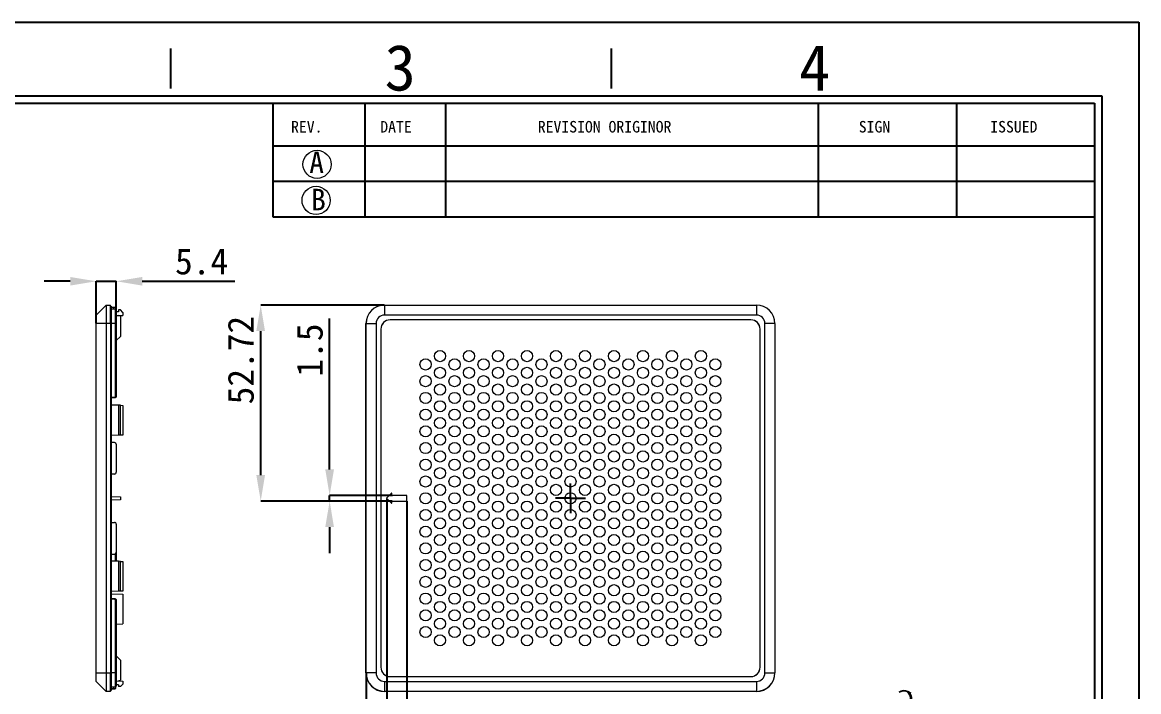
# Model space of a CAD drawing. Header units: millimetres. Extents: x 2 to 295, y 1 to 209.
# Drawn here: x 145 to 295.1, y 118.6 to 208.7 of the extents above; entities that cross this region are included whole.
import ezdxf

# ---------------------------------------------------------------- set-up
doc = ezdxf.new("R2010")
doc.units = ezdxf.units.MM
doc.header["$PDSIZE"] = -1
doc.layers.add('SLD-0', color=179, linetype='Continuous')
doc.styles.add('5', font='simfang.ttf')
doc.styles.add('SLDTEXTSTYLE2', font='TXT', dxfattribs={"width": 0.469})
doc.dimstyles.new('SLDDIMSTYLE0', dxfattribs={"dimtxt": 3.5, "dimasz": 3.5, "dimexe": 0, "dimexo": 0.0625, "dimgap": 0.875, "dimtad": 2, "dimlfac": 2, "dimrnd": 1e-09, "dimzin": 12, "dimdsep": 46, "dimtxsty": 'SLDTEXTSTYLE2', "dimsah": 1, "dimcen": 0.09, "dimadec": 0, "dimazin": 3, "dimtfac": 1, "dimtofl": 0, "dimtmove": 0, "dimatfit": 3, "dimfxl": 1, "dimfrac": 2, "dimtolj": 1, "dimtzin": 12, "dimarcsym": 0})
doc.dimstyles.new('SLDDIMSTYLE2', dxfattribs={"dimtxt": 3.5, "dimasz": 3.5, "dimexe": 0, "dimexo": 0.0625, "dimgap": 0.875, "dimtad": 2, "dimlfac": 2, "dimrnd": 1e-09, "dimzin": 12, "dimdsep": 46, "dimtxsty": 'SLDTEXTSTYLE2', "dimsah": 1, "dimcen": 0.09, "dimadec": 0, "dimazin": 3, "dimtfac": 1, "dimtmove": 0, "dimatfit": 0, "dimfxl": 1, "dimfrac": 2, "dimtolj": 1, "dimtzin": 12, "dimarcsym": 0})

# ---------------------------------------------------------------- blocks, each defined once
blk = doc.blocks.new('_D_3')
at = {"layer": 'Defpoints', "color": 0}
for p in [(154.93, 173.83), (154.93, 168.14), (157.63, 168.14)]:
    blk.add_point(p, dxfattribs=at)
at = {"layer": 'SLD-0', "color": 0, "lineweight": -2}
for p, q in [((151.43, 173.83), (147.93, 173.83)), ((154.93, 168.2), (154.93, 173.83)), ((154.93, 173.83), (157.63, 173.83)), ((157.63, 168.2), (157.63, 173.83)), ((161.13, 173.83), (173.58, 173.83))]:
    blk.add_line(p, q, dxfattribs=at)
at = {"layer": 'SLD-0', "color": 0}
for points in [[(151.43, 174.41), (151.43, 173.25), (154.93, 173.83)], [(161.13, 174.41), (161.13, 173.25), (157.63, 173.83)]]:
    blk.add_solid(points, dxfattribs=at)
at = {"layer": 'SLD-0', "color": 0, "insert": (169.1, 178.26), "char_height": 3.5, "attachment_point": 2, "style": '5'}
blk.add_mtext('\\A1;5.4', dxfattribs=at)
blk = doc.blocks.new('_D_5')
at = {"layer": 'Defpoints', "color": 0}
for p in [(194.02, 144.64), (196.7, 144.31), (194.02, 113.15)]:
    blk.add_point(p, dxfattribs=at)
at = {"layer": 'SLD-0', "color": 0, "lineweight": -2}
for p, q in [((194.02, 144.57), (194.02, 113.15)), ((196.7, 144.25), (196.7, 113.15)), ((190.52, 113.15), (175.59, 113.15)), ((196.7, 113.15), (194.02, 113.15)), ((200.2, 113.15), (203.7, 113.15))]:
    blk.add_line(p, q, dxfattribs=at)
at = {"layer": 'SLD-0', "color": 0}
for points in [[(190.52, 113.73), (190.52, 112.56), (194.02, 113.15)], [(200.2, 113.73), (200.2, 112.56), (196.7, 113.15)]]:
    blk.add_solid(points, dxfattribs=at)
at = {"layer": 'SLD-0', "color": 0, "insert": (181.31, 112.27), "char_height": 3.5, "attachment_point": 2, "style": '5'}
blk.add_mtext('\\A1;5.36', dxfattribs=at)
blk = doc.blocks.new('_D_6')
at = {"layer": 'Defpoints', "color": 0}
for p in [(186.32, 144.26), (194.75, 145.01), (194.75, 144.26)]:
    blk.add_point(p, dxfattribs=at)
at = {"layer": 'SLD-0', "color": 0, "lineweight": -2}
for p, q in [((186.32, 148.51), (186.32, 168.84)), ((194.69, 145.01), (186.32, 145.01)), ((186.32, 144.26), (186.32, 145.01)), ((194.69, 144.26), (186.32, 144.26)), ((186.32, 140.76), (186.32, 137.26))]:
    blk.add_line(p, q, dxfattribs=at)
at = {"layer": 'SLD-0', "color": 0}
for points in [[(185.73, 148.51), (186.9, 148.51), (186.32, 145.01)], [(185.73, 140.76), (186.9, 140.76), (186.32, 144.26)]]:
    blk.add_solid(points, dxfattribs=at)
at = {"layer": 'SLD-0', "color": 0, "insert": (181.88, 164.58), "char_height": 3.5, "attachment_point": 2, "rotation": 90, "style": '5'}
blk.add_mtext('\\A1;1.5', dxfattribs=at)
blk = doc.blocks.new('_D_7')
at = {"layer": 'Defpoints', "color": 0}
for p in [(196.7, 144.31), (191.22, 121.14), (196.7, 107.15)]:
    blk.add_point(p, dxfattribs=at)
at = {"layer": 'SLD-0', "color": 0, "lineweight": -2}
for p, q in [((196.7, 144.25), (196.7, 107.15)), ((191.22, 121.07), (191.22, 107.15)), ((187.72, 107.15), (170.55, 107.15)), ((196.7, 107.15), (191.22, 107.15)), ((200.2, 107.15), (203.7, 107.15))]:
    blk.add_line(p, q, dxfattribs=at)
at = {"layer": 'SLD-0', "color": 0}
for points in [[(187.72, 107.74), (187.72, 106.57), (191.22, 107.15)], [(200.2, 107.74), (200.2, 106.57), (196.7, 107.15)]]:
    blk.add_solid(points, dxfattribs=at)
at = {"layer": 'SLD-0', "color": 0, "insert": (177.38, 106.28), "char_height": 3.5, "attachment_point": 2, "style": '5'}
blk.add_mtext('\\A1;10.97', dxfattribs=at)
blk = doc.blocks.new('_D_8')
at = {"layer": 'Defpoints', "color": 0}
for p in [(177.05, 170.62), (193.7, 170.62), (194.75, 144.26)]:
    blk.add_point(p, dxfattribs=at)
at = {"layer": 'SLD-0', "color": 0, "lineweight": -2}
for p, q in [((193.64, 170.62), (177.05, 170.62)), ((177.05, 147.76), (177.05, 167.12)), ((194.69, 144.26), (177.05, 144.26))]:
    blk.add_line(p, q, dxfattribs=at)
at = {"layer": 'SLD-0', "color": 0}
for points in [[(176.46, 167.12), (177.63, 167.12), (177.05, 170.62)], [(176.46, 147.76), (177.63, 147.76), (177.05, 144.26)]]:
    blk.add_solid(points, dxfattribs=at)
at = {"layer": 'SLD-0', "color": 0, "insert": (172.61, 163.22), "char_height": 3.5, "attachment_point": 2, "rotation": 90, "style": '5'}
blk.add_mtext('\\A1;52.72', dxfattribs=at)
blk = doc.blocks.new('SW_CENTERMARKSYMBOL_0')
at = {"layer": 'SLD-0', "color": 0}
for p, q in [((0, 1.25), (0, 2)), ((-1.25, 0), (-2, 0)), ((0, 0), (-1.25, 0)), ((0, 0), (0, 1.25)), ((0, 0), (0, -1.25)), ((0, 0), (1.25, 0)), ((1.25, 0), (2, 0)), ((0, -1.25), (0, -2))]:
    blk.add_line(p, q, dxfattribs=at)

msp = doc.modelspace()

# ---------------------------------------------------------------- linework, layer by layer
at = {"color": 7, "linetype": 'Continuous', "lineweight": 15}
for p, q in [((156.2644, 170.6216), (154.9295, 169.2867)), ((156.2644, 170.6216), (156.8295, 170.6345)), ((156.2644, 170.6216), (156.2644, 168.1367)), ((156.8295, 168.1367), (156.8295, 170.6345)), ((156.8295, 170.489), (156.9295, 170.4867)), ((156.9295, 170.4867), (156.9295, 168.1367)), ((156.9295, 170.3501), (157.2852, 170.342)), ((157.2851, 170.2374), (156.9295, 170.2455)), ((157.5295, 170.0478), (156.9295, 170.0615)), ((157.2852, 170.342), (157.2851, 170.2374)), ((157.4295, 170.3387), (157.5295, 170.2341)), ((157.5295, 170.2341), (157.5295, 170.0478)), ((157.5295, 168.1367), (157.5295, 170.0478)), ((157.5295, 170.0478), (157.6295, 169.9432)), ((157.6295, 169.9432), (157.6295, 168.1367)), ((157.9295, 169.7365), (157.6295, 169.7365)), ((157.9295, 169.9865), (157.9295, 169.7365)), ((158.1795, 169.9865), (157.9295, 169.9865)), ((158.5295, 169.6365), (158.1795, 169.9865)), ((158.5295, 169.6365), (158.5295, 169.2365)), ((193.7022, 170.6345), (193.7022, 170.6216)), ((193.7022, 170.6345), (243.7022, 170.6345)), ((193.7022, 170.6216), (193.7022, 169.2867)), ((193.7022, 170.6216), (243.7022, 170.6216)), ((243.7022, 170.6216), (243.7022, 170.6345)), ((243.7022, 170.6216), (243.7022, 169.2867)), ((154.9295, 168.1367), (154.9295, 169.2867)), ((154.9295, 121.1367), (154.9295, 168.1367)), ((156.2644, 168.1367), (154.9295, 168.1367)), ((156.8295, 168.1367), (156.2644, 168.1367)), ((156.2644, 168.1367), (156.2644, 121.1367)), ((156.8295, 168.1367), (156.8295, 121.1367)), ((156.8295, 168.1367), (156.9295, 168.1367)), ((156.9295, 168.1367), (156.9295, 121.1367)), ((157.5295, 168.1367), (156.9295, 168.1367)), ((157.5295, 158.3811), (157.5295, 168.1367)), ((157.5295, 168.1367), (157.6295, 168.1367)), ((157.6295, 169.216), (158.5295, 169.2365)), ((157.6295, 168.1367), (157.6295, 158.3811)), ((158.1795, 169.131), (157.9487, 169.2233)), ((158.1795, 169.131), (158.1795, 166.4163)), ((191.2173, 168.1367), (191.2044, 168.1367)), ((191.2044, 121.1367), (191.2044, 168.1367)), ((191.2173, 121.1367), (191.2173, 168.1367)), ((191.2173, 168.1367), (192.5522, 168.1367)), ((192.5522, 168.1367), (192.5522, 121.1367)), ((243.7022, 169.2867), (193.7022, 169.2867)), ((242.9522, 168.6367), (194.4522, 168.6367)), ((194.4522, 168.6367), (194.4522, 168.6288)), ((242.9522, 168.6288), (194.4522, 168.6288)), ((242.9522, 168.6288), (242.9522, 168.6367)), ((244.8522, 121.1367), (244.8522, 168.1367)), ((246.1871, 168.1367), (244.8522, 168.1367)), ((246.1871, 168.1367), (246.1871, 121.1367)), ((246.1999, 168.1367), (246.1871, 168.1367)), ((246.1999, 168.1367), (246.1999, 121.1367)), ((193.2022, 167.3867), (193.2022, 121.8867)), ((193.2101, 167.3867), (193.2022, 167.3867)), ((193.2101, 167.3867), (193.2101, 121.8867)), ((244.2022, 167.3867), (244.1942, 167.3867)), ((244.1942, 121.8867), (244.1942, 167.3867)), ((244.2022, 121.8867), (244.2022, 167.3867)), ((157.6295, 165.8408), (158.1795, 166.4163)), ((156.9295, 158.2232), (157.3852, 158.2335)), ((157.3851, 158.1312), (156.9295, 158.1208)), ((157.3852, 158.2335), (157.3851, 158.1312)), ((157.5295, 158.3811), (157.6295, 158.3811)), ((157.9295, 157.1503), (156.9295, 157.173)), ((157.9295, 157.1503), (157.9295, 153.1231)), ((158.1795, 157.1447), (157.9295, 157.1503)), ((158.1795, 153.1288), (158.1795, 157.1447)), ((158.1795, 157.1447), (158.5295, 157.1367)), ((158.5295, 157.1367), (158.5295, 153.1367)), ((157.9295, 153.1231), (156.9295, 153.1004)), ((158.1795, 153.1288), (157.9295, 153.1231)), ((158.5295, 153.1367), (158.1795, 153.1288)), ((157.3851, 152.1423), (156.9295, 152.1526)), ((157.6295, 151.8923), (157.6295, 148.1367)), ((157.3795, 147.8867), (156.9295, 147.8867)), ((156.9295, 144.8776), (158.1795, 144.8492)), ((158.1795, 144.4242), (156.9295, 144.3959)), ((158.1795, 144.8492), (158.1795, 144.4242)), ((194.6168, 145.3014), (193.9875, 144.6721)), ((193.9875, 144.6014), (194.6168, 143.9721)), ((194.7022, 145.0617), (194.7022, 145.266)), ((194.7022, 144.0074), (194.7022, 144.2117)), ((196.6522, 145.0117), (194.7522, 145.0117)), ((194.7522, 144.2617), (196.6522, 144.2617)), ((196.7022, 144.3117), (196.7022, 144.9617)), ((156.9295, 141.3867), (157.3795, 141.3867)), ((157.6295, 141.1367), (157.6295, 137.3811)), ((156.9295, 137.1208), (157.3851, 137.1312)), ((157.5271, 136.1595), (157.5271, 137.1794)), ((157.6295, 137.3811), (157.6295, 136.1571)), ((157.9295, 136.1503), (156.9295, 136.173)), ((157.9295, 136.1503), (157.9295, 132.1231)), ((158.1795, 136.1447), (157.9295, 136.1503)), ((158.1795, 132.1288), (158.1795, 136.1447)), ((158.1795, 136.1447), (158.5295, 136.1367)), ((158.5295, 136.1367), (158.5295, 132.1367)), ((157.9295, 132.1231), (156.9295, 132.1004)), ((158.1795, 132.1288), (157.9295, 132.1231)), ((158.5295, 132.1367), (158.1795, 132.1288)), ((156.9295, 131.773), (158.5295, 131.7367)), ((156.9295, 131.1526), (157.3851, 131.1423)), ((157.3852, 131.0399), (156.9295, 131.0503)), ((157.3852, 131.0399), (157.3851, 131.1423)), ((157.5295, 121.1367), (157.5295, 130.8923)), ((157.5295, 130.8923), (157.6295, 130.8923)), ((157.6295, 130.8923), (157.6295, 121.1367)), ((158.5295, 131.7367), (158.5295, 127.7367)), ((157.6295, 127.7163), (158.5295, 127.7367)), ((158.1795, 122.8571), (157.6295, 123.4327)), ((158.1795, 122.8571), (158.1795, 120.1425)), ((193.2022, 121.8867), (193.2101, 121.8867)), ((244.1942, 121.8867), (244.2022, 121.8867)), ((154.9295, 121.1367), (156.2644, 121.1367)), ((154.9295, 119.9867), (154.9295, 121.1367)), ((156.2644, 121.1367), (156.2644, 118.6518)), ((156.2644, 121.1367), (156.8295, 121.1367)), ((156.8295, 118.639), (156.8295, 121.1367)), ((156.8295, 121.1367), (156.9295, 121.1367)), ((156.9295, 121.1367), (156.9295, 118.7867)), ((157.5295, 121.1367), (156.9295, 121.1367)), ((157.5295, 119.2256), (157.5295, 121.1367)), ((157.5295, 121.1367), (157.6295, 121.1367)), ((157.6295, 121.1367), (157.6295, 119.3302)), ((157.9487, 120.0502), (158.1795, 120.1425)), ((191.2044, 121.1367), (191.2173, 121.1367)), ((192.5522, 121.1367), (191.2173, 121.1367)), ((194.4522, 120.6447), (194.4522, 120.6367)), ((194.4522, 120.6447), (242.9522, 120.6447)), ((194.4522, 120.6367), (242.9522, 120.6367)), ((242.9522, 120.6367), (242.9522, 120.6447)), ((244.8522, 121.1367), (246.1871, 121.1367)), ((246.1871, 121.1367), (246.1999, 121.1367)), ((154.9295, 119.9867), (156.2644, 118.6518)), ((156.8295, 118.639), (156.2644, 118.6518)), ((156.8295, 118.7845), (156.9295, 118.7867)), ((157.5295, 119.2256), (156.9295, 119.212)), ((156.9295, 119.028), (157.2851, 119.0361)), ((157.2852, 118.9314), (156.9295, 118.9234)), ((157.2852, 118.9314), (157.2851, 119.0361)), ((157.4295, 118.9347), (157.5295, 119.0393)), ((157.5295, 119.2256), (157.6295, 119.3302)), ((157.5295, 119.2256), (157.5295, 119.0393)), ((157.6295, 120.0574), (158.5295, 120.037)), ((157.9295, 119.537), (157.6295, 119.537)), ((157.9295, 119.537), (157.9295, 119.287)), ((158.1795, 119.287), (157.9295, 119.287)), ((158.1795, 119.287), (158.5295, 119.637)), ((158.5295, 120.037), (158.5295, 119.637)), ((193.7022, 119.9867), (193.7022, 118.6518)), ((193.7022, 119.9867), (243.7022, 119.9867)), ((243.7022, 118.6518), (193.7022, 118.6518)), ((193.7022, 118.6518), (193.7022, 118.639)), ((243.7022, 118.639), (193.7022, 118.639)), ((243.7022, 119.9867), (243.7022, 118.6518)), ((243.7022, 118.639), (243.7022, 118.6518)), ((264.5164, 118.4022), (264.1233, 118.644))]:
    msp.add_line(p, q, dxfattribs=at)
at = {"color": 1, "linetype": 'Continuous', "lineweight": 15}
for p, q in [((157.2851, 170.0534), (157.2851, 170.2374)), ((157.2851, 119.0361), (157.2851, 119.2201))]:
    msp.add_line(p, q, dxfattribs=at)
at = {"color": 7, "linetype": 'Continuous', "lineweight": 15, "flags": 128}
msp.add_lwpolyline([(264.4456, 117.4927), (264.4137, 117.8487), (264.3191, 118.154), (264.1656, 118.3971), (263.9589, 118.5686), (263.7071, 118.6619), (263.4198, 118.6734), (263.1081, 118.6026), (262.9141, 118.5216)], dxfattribs=at)
at = {"color": 7, "linetype": 'Continuous', "lineweight": 15}
for centre in [(201.1652, 163.7617), (205.0623, 163.7617), (208.9594, 163.7617), (212.8565, 163.7617), (216.7536, 163.7617), (220.6507, 163.7617), (224.5478, 163.7617), (228.445, 163.7617), (232.3421, 163.7617), (236.2392, 163.7617), (199.2166, 162.6367), (201.1652, 161.5117), (203.1137, 162.6367), (205.0623, 161.5117), (207.0108, 162.6367), (208.9594, 161.5117), (210.9079, 162.6367), (212.8565, 161.5117), (214.8051, 162.6367), (216.7536, 161.5117), (218.7022, 162.6367), (220.6507, 161.5117), (222.5993, 162.6367), (224.5478, 161.5117), (226.4964, 162.6367), (228.445, 161.5117), (230.3935, 162.6367), (232.3421, 161.5117), (234.2906, 162.6367), (236.2392, 161.5117), (238.1877, 162.6367), (199.2166, 160.3867), (203.1137, 160.3867), (207.0108, 160.3867), (210.9079, 160.3867), (214.8051, 160.3867), (218.7022, 160.3867), (222.5993, 160.3867), (226.4964, 160.3867), (230.3935, 160.3867), (234.2906, 160.3867), (238.1877, 160.3867), (201.1652, 159.2617), (205.0623, 159.2617), (208.9594, 159.2617), (212.8565, 159.2617), (216.7536, 159.2617), (220.6507, 159.2617), (224.5478, 159.2617), (228.445, 159.2617), (232.3421, 159.2617), (236.2392, 159.2617), (199.2166, 158.1367), (201.1652, 157.0117), (203.1137, 158.1367), (205.0623, 157.0117), (207.0108, 158.1367), (208.9594, 157.0117), (210.9079, 158.1367), (212.8565, 157.0117), (214.8051, 158.1367), (216.7536, 157.0117), (218.7022, 158.1367), (220.6507, 157.0117), (222.5993, 158.1367), (224.5478, 157.0117), (226.4964, 158.1367), (228.445, 157.0117), (230.3935, 158.1367), (232.3421, 157.0117), (234.2906, 158.1367), (236.2392, 157.0117), (238.1877, 158.1367), (199.2166, 155.8867), (203.1137, 155.8867), (207.0108, 155.8867), (210.9079, 155.8867), (214.8051, 155.8867), (218.7022, 155.8867), (222.5993, 155.8867), (226.4964, 155.8867), (230.3935, 155.8867), (234.2906, 155.8867), (238.1877, 155.8867), (201.1652, 154.7617), (205.0623, 154.7617), (208.9594, 154.7617), (212.8565, 154.7617), (216.7536, 154.7617), (220.6507, 154.7617), (224.5478, 154.7617), (228.445, 154.7617), (232.3421, 154.7617), (236.2392, 154.7617), (199.2166, 153.6367), (201.1652, 152.5117), (203.1137, 153.6367), (205.0623, 152.5117), (207.0108, 153.6367), (208.9594, 152.5117), (210.9079, 153.6367), (212.8565, 152.5117), (214.8051, 153.6367), (216.7536, 152.5117), (218.7022, 153.6367), (220.6507, 152.5117), (222.5993, 153.6367), (224.5478, 152.5117), (226.4964, 153.6367), (228.445, 152.5117), (230.3935, 153.6367), (232.3421, 152.5117), (234.2906, 153.6367), (236.2392, 152.5117), (238.1877, 153.6367), (199.2166, 151.3867), (203.1137, 151.3867), (207.0108, 151.3867), (210.9079, 151.3867), (214.8051, 151.3867), (218.7022, 151.3867), (222.5993, 151.3867), (226.4964, 151.3867), (230.3935, 151.3867), (234.2906, 151.3867), (238.1877, 151.3867), (201.1652, 150.2617), (205.0623, 150.2617), (208.9594, 150.2617), (212.8565, 150.2617), (216.7536, 150.2617), (220.6507, 150.2617), (224.5478, 150.2617), (228.445, 150.2617), (232.3421, 150.2617), (236.2392, 150.2617), (199.2166, 149.1367), (201.1652, 148.0117), (203.1137, 149.1367), (205.0623, 148.0117), (207.0108, 149.1367), (208.9594, 148.0117), (210.9079, 149.1367), (212.8565, 148.0117), (214.8051, 149.1367), (216.7536, 148.0117), (218.7022, 149.1367), (220.6507, 148.0117), (222.5993, 149.1367), (224.5478, 148.0117), (226.4964, 149.1367), (228.445, 148.0117), (230.3935, 149.1367), (232.3421, 148.0117), (234.2906, 149.1367), (236.2392, 148.0117), (238.1877, 149.1367), (199.2166, 146.8867), (203.1137, 146.8867), (207.0108, 146.8867), (210.9079, 146.8867), (214.8051, 146.8867), (218.7022, 146.8867), (222.5993, 146.8867), (226.4964, 146.8867), (230.3935, 146.8867), (234.2906, 146.8867), (238.1877, 146.8867), (201.1652, 145.7617), (205.0623, 145.7617), (208.9594, 145.7617), (212.8565, 145.7617), (216.7536, 145.7617), (220.6507, 145.7617), (224.5478, 145.7617), (228.445, 145.7617), (232.3421, 145.7617), (236.2392, 145.7617), (199.2166, 144.6367), (201.1652, 143.5117), (203.1137, 144.6367), (205.0623, 143.5117), (207.0108, 144.6367), (208.9594, 143.5117), (210.9079, 144.6367), (212.8565, 143.5117), (214.8051, 144.6367), (216.7536, 143.5117), (218.7022, 144.6367), (220.6507, 143.5117), (222.5993, 144.6367), (224.5478, 143.5117), (226.4964, 144.6367), (228.445, 143.5117), (230.3935, 144.6367), (232.3421, 143.5117), (234.2906, 144.6367), (236.2392, 143.5117), (238.1877, 144.6367), (199.2166, 142.3867), (203.1137, 142.3867), (207.0108, 142.3867), (210.9079, 142.3867), (214.8051, 142.3867), (218.7022, 142.3867), (222.5993, 142.3867), (226.4964, 142.3867), (230.3935, 142.3867), (234.2906, 142.3867), (238.1877, 142.3867), (201.1652, 141.2617), (205.0623, 141.2617), (208.9594, 141.2617), (212.8565, 141.2617), (216.7536, 141.2617), (220.6507, 141.2617), (224.5478, 141.2617), (228.445, 141.2617), (232.3421, 141.2617), (236.2392, 141.2617), (199.2166, 140.1367), (201.1652, 139.0117), (203.1137, 140.1367), (205.0623, 139.0117), (207.0108, 140.1367), (208.9594, 139.0117), (210.9079, 140.1367), (212.8565, 139.0117), (214.8051, 140.1367), (216.7536, 139.0117), (218.7022, 140.1367), (220.6507, 139.0117), (222.5993, 140.1367), (224.5478, 139.0117), (226.4964, 140.1367), (228.445, 139.0117), (230.3935, 140.1367), (232.3421, 139.0117), (234.2906, 140.1367), (236.2392, 139.0117), (238.1877, 140.1367), (199.2166, 137.8867), (203.1137, 137.8867), (207.0108, 137.8867), (210.9079, 137.8867), (214.8051, 137.8867), (218.7022, 137.8867), (222.5993, 137.8867), (226.4964, 137.8867), (230.3935, 137.8867), (234.2906, 137.8867), (238.1877, 137.8867), (201.1652, 136.7617), (205.0623, 136.7617), (208.9594, 136.7617), (212.8565, 136.7617), (216.7536, 136.7617), (220.6507, 136.7617), (224.5478, 136.7617), (228.445, 136.7617), (232.3421, 136.7617), (236.2392, 136.7617), (199.2166, 135.6367), (201.1652, 134.5117), (203.1137, 135.6367), (205.0623, 134.5117), (207.0108, 135.6367), (208.9594, 134.5117), (210.9079, 135.6367), (212.8565, 134.5117), (214.8051, 135.6367), (216.7536, 134.5117), (218.7022, 135.6367), (220.6507, 134.5117), (222.5993, 135.6367), (224.5478, 134.5117), (226.4964, 135.6367), (228.445, 134.5117), (230.3935, 135.6367), (232.3421, 134.5117), (234.2906, 135.6367), (236.2392, 134.5117), (238.1877, 135.6367), (199.2166, 133.3867), (203.1137, 133.3867), (207.0108, 133.3867), (210.9079, 133.3867), (214.8051, 133.3867), (218.7022, 133.3867), (222.5993, 133.3867), (226.4964, 133.3867), (230.3935, 133.3867), (234.2906, 133.3867), (238.1877, 133.3867), (201.1652, 132.2617), (205.0623, 132.2617), (208.9594, 132.2617), (212.8565, 132.2617), (216.7536, 132.2617), (220.6507, 132.2617), (224.5478, 132.2617), (228.445, 132.2617), (232.3421, 132.2617), (236.2392, 132.2617), (199.2166, 131.1367), (201.1652, 130.0117), (203.1137, 131.1367), (205.0623, 130.0117), (207.0108, 131.1367), (208.9594, 130.0117), (210.9079, 131.1367), (212.8565, 130.0117), (214.8051, 131.1367), (216.7536, 130.0117), (218.7022, 131.1367), (220.6507, 130.0117), (222.5993, 131.1367), (224.5478, 130.0117), (226.4964, 131.1367), (228.445, 130.0117), (230.3935, 131.1367), (232.3421, 130.0117), (234.2906, 131.1367), (236.2392, 130.0117), (238.1877, 131.1367), (199.2166, 128.8867), (203.1137, 128.8867), (207.0108, 128.8867), (210.9079, 128.8867), (214.8051, 128.8867), (218.7022, 128.8867), (222.5993, 128.8867), (226.4964, 128.8867), (230.3935, 128.8867), (234.2906, 128.8867), (238.1877, 128.8867), (201.1652, 127.7617), (205.0623, 127.7617), (208.9594, 127.7617), (212.8565, 127.7617), (216.7536, 127.7617), (220.6507, 127.7617), (224.5478, 127.7617), (228.445, 127.7617), (232.3421, 127.7617), (236.2392, 127.7617), (199.2166, 126.6367), (201.1652, 125.5117), (203.1137, 126.6367), (205.0623, 125.5117), (207.0108, 126.6367), (208.9594, 125.5117), (210.9079, 126.6367), (212.8565, 125.5117), (214.8051, 126.6367), (216.7536, 125.5117), (218.7022, 126.6367), (220.6507, 125.5117), (222.5993, 126.6367), (224.5478, 125.5117), (226.4964, 126.6367), (228.445, 125.5117), (230.3935, 126.6367), (232.3421, 125.5117), (234.2906, 126.6367), (236.2392, 125.5117), (238.1877, 126.6367)]:
    msp.add_circle(centre, 0.75, dxfattribs=at)
for centre, radius, start, end in [((193.7022, 168.1367), 2.4977, 90, 180), ((193.7022, 168.1367), 2.4849, 90, 180), ((243.7022, 168.1367), 2.4977, 0, 90), ((243.7022, 168.1367), 2.4849, 0, 90), ((193.7022, 168.1367), 1.15, 90, 180), ((194.4522, 167.3867), 1.25, 90, 180), ((194.4522, 167.3867), 1.2421, 90, 180), ((242.9522, 167.3867), 1.25, 0, 90), ((242.9522, 167.3867), 1.2421, 0, 90), ((243.7022, 168.1367), 1.15, 0, 90), ((157.3795, 151.8923), 0.25, 0, 88.7), ((157.3795, 148.1367), 0.25, 270, 0), ((194.0229, 144.6367), 0.05, 135, 225), ((194.6522, 145.266), 0.05, 0, 135), ((194.7522, 145.0617), 0.05, 180, 270), ((194.7522, 144.2117), 0.05, 90, 180), ((196.6522, 144.9617), 0.05, 0, 90), ((196.6522, 144.3117), 0.05, 270, 0), ((194.6522, 144.0074), 0.05, 225, 0), ((157.3795, 141.1367), 0.25, 0, 90), ((157.3795, 137.3811), 0.25, 271.3, 0), ((194.4522, 121.8867), 1.25, 180, 270), ((194.4522, 121.8867), 1.2421, 180, 270), ((242.9522, 121.8867), 1.25, 270, 0), ((242.9522, 121.8867), 1.2421, 270, 0), ((193.7022, 121.1367), 2.4977, 180, 270), ((193.7022, 121.1367), 2.4849, 180, 270), ((193.7022, 121.1367), 1.15, 180, 270), ((243.7022, 121.1367), 1.15, 270, 0), ((243.7022, 121.1367), 2.4849, 270, 0), ((243.7022, 121.1367), 2.4977, 270, 0), ((263.5387, 117.6775), 1.0947, 351.315058, 128.67419)]:
    msp.add_arc(centre, radius, start, end, dxfattribs=at)
for points, knots in [([(157.5295, 170.2341), (157.5291, 170.2341), (157.5283, 170.2341), (157.5223, 170.2342), (157.5125, 170.2343), (157.4986, 170.2345), (157.4806, 170.2348), (157.4561, 170.2351), (157.4228, 170.2355), (157.3825, 170.2361), (157.3358, 170.2367), (157.3036, 170.2371), (157.2851, 170.2374)], [0, 0, 0, 0, 0.07967108, 0.16082134, 0.24345087, 0.32755978, 0.41314815, 0.50021607, 0.61929495, 0.75011639, 0.85670597, 1, 1, 1, 1]), ([(157.2852, 170.342), (157.2864, 170.342), (157.2887, 170.3419), (157.2935, 170.3418), (157.299, 170.3417), (157.3043, 170.3416), (157.309, 170.3415), (157.314, 170.3414), (157.319, 170.3412), (157.3243, 170.3411), (157.3289, 170.341), (157.3346, 170.3409), (157.3404, 170.3408), (157.3458, 170.3406), (157.3507, 170.3405), (157.355, 170.3404), (157.3602, 170.3403), (157.3654, 170.3402), (157.3702, 170.3401), (157.3745, 170.34), (157.3783, 170.3399), (157.3828, 170.3398), (157.3873, 170.3397), (157.3913, 170.3396), (157.3949, 170.3395), (157.398, 170.3394), (157.4016, 170.3394), (157.4052, 170.3393), (157.4083, 170.3392), (157.411, 170.3392), (157.4134, 170.3391), (157.416, 170.339), (157.4185, 170.339), (157.4206, 170.3389), (157.4224, 170.3389), (157.4238, 170.3389), (157.4254, 170.3388), (157.4267, 170.3388), (157.4276, 170.3388), (157.4283, 170.3388), (157.4289, 170.3387), (157.4293, 170.3387), (157.4295, 170.3387), (157.4295, 170.3387), (157.4295, 170.3387)], [0, 0, 0, 0, 0.01562774, 0.0312554, 0.06250841, 0.08751168, 0.10251421, 0.12501737, 0.15359173, 0.17073712, 0.19645414, 0.2178853, 0.25003004, 0.27860353, 0.29574834, 0.32146444, 0.34289478, 0.37503822, 0.40361047, 0.42075452, 0.44646944, 0.46789876, 0.50004065, 0.5286115, 0.5457547, 0.57146834, 0.59289661, 0.62503693, 0.65360642, 0.67074881, 0.69646128, 0.71788861, 0.75002757, 0.77859593, 0.79573768, 0.82144925, 0.84287588, 0.87501391, 0.90001113, 0.91500999, 0.93750759, 0.96875267, 0.98660815, 1, 1, 1, 1]), ([(157.6295, 158.3811), (157.6291, 158.3708), (157.6283, 158.3501), (157.6223, 158.3192), (157.6125, 158.2887), (157.5986, 158.2592), (157.5806, 158.2314), (157.5561, 158.2027), (157.5228, 158.1744), (157.4825, 158.1519), (157.4358, 158.1355), (157.4036, 158.1328), (157.3851, 158.1312)], [0, 0, 0, 0, 0.07967108, 0.16082133, 0.24345087, 0.32755978, 0.41314815, 0.50021607, 0.61929495, 0.75011639, 0.85670597, 1, 1, 1, 1]), ([(157.3852, 158.2335), (157.3864, 158.2335), (157.3887, 158.2336), (157.3935, 158.2339), (157.399, 158.2344), (157.4043, 158.2352), (157.409, 158.236), (157.414, 158.237), (157.419, 158.2382), (157.4243, 158.2397), (157.4289, 158.2411), (157.4346, 158.2432), (157.4404, 158.2455), (157.4458, 158.248), (157.4507, 158.2505), (157.455, 158.2528), (157.4602, 158.2559), (157.4654, 158.2593), (157.4702, 158.2628), (157.4745, 158.2661), (157.4783, 158.2693), (157.4828, 158.2733), (157.4873, 158.2777), (157.4913, 158.282), (157.4949, 158.2861), (157.498, 158.2899), (157.5016, 158.2947), (157.5052, 158.2999), (157.5083, 158.3049), (157.511, 158.3096), (157.5134, 158.3139), (157.516, 158.3194), (157.5185, 158.3251), (157.5206, 158.3307), (157.5224, 158.3358), (157.5238, 158.3405), (157.5254, 158.3463), (157.5267, 158.3522), (157.5276, 158.3576), (157.5283, 158.3623), (157.5289, 158.3675), (157.5293, 158.373), (157.5295, 158.3777), (157.5295, 158.3801), (157.5295, 158.3811)], [0, 0, 0, 0, 0.015627737, 0.0312554, 0.062508408, 0.087511676, 0.102514211, 0.125017371, 0.153591734, 0.17073712, 0.196454139, 0.217885296, 0.250030043, 0.278603529, 0.295748342, 0.321464441, 0.34289478, 0.375038221, 0.403610475, 0.420754521, 0.446469437, 0.467898763, 0.500040652, 0.528611502, 0.545754701, 0.571468344, 0.592896614, 0.625036933, 0.653606416, 0.670748813, 0.696461282, 0.717888606, 0.750027571, 0.778595927, 0.795737684, 0.821449252, 0.842875882, 0.87501391, 0.900011127, 0.915009987, 0.937507587, 0.968752667, 0.986608147, 1, 1, 1, 1]), ([(157.3851, 131.1423), (157.395, 131.1417), (157.4134, 131.1407), (157.439, 131.1355), (157.4605, 131.1291), (157.489, 131.118), (157.5228, 131.099), (157.5645, 131.0636), (157.6, 131.0158), (157.6249, 130.9553), (157.628, 130.9131), (157.6295, 130.8923)], [0, 0, 0, 0, 0.0763909, 0.14358626, 0.20158268, 0.25037723, 0.38124655, 0.50046083, 0.67283998, 0.83935365, 1, 1, 1, 1]), ([(157.5295, 130.8923), (157.5295, 130.8935), (157.5295, 130.8959), (157.5293, 130.9007), (157.5289, 130.9061), (157.5283, 130.9115), (157.5276, 130.9162), (157.5267, 130.9212), (157.5256, 130.9263), (157.5242, 130.9315), (157.5228, 130.9362), (157.5209, 130.942), (157.5187, 130.9478), (157.5164, 130.9533), (157.514, 130.9582), (157.5118, 130.9625), (157.5088, 130.9678), (157.5055, 130.9731), (157.5021, 130.978), (157.4989, 130.9824), (157.4958, 130.9862), (157.4919, 130.9908), (157.4876, 130.9954), (157.4834, 130.9995), (157.4794, 131.0032), (157.4756, 131.0064), (157.4709, 131.0101), (157.4658, 131.0138), (157.4609, 131.0171), (157.4562, 131.0199), (157.452, 131.0223), (157.4466, 131.0251), (157.4409, 131.0277), (157.4354, 131.0299), (157.4303, 131.0318), (157.4257, 131.0334), (157.4199, 131.035), (157.414, 131.0365), (157.4087, 131.0375), (157.404, 131.0383), (157.3988, 131.0391), (157.3933, 131.0396), (157.3886, 131.0398), (157.3862, 131.0399), (157.3852, 131.0399)], [0, 0, 0, 0, 0.01562372, 0.03124738, 0.062492459, 0.087489501, 0.102488367, 0.124986138, 0.153553894, 0.170695461, 0.196406985, 0.217833799, 0.249972476, 0.278541059, 0.295683171, 0.321395574, 0.342823174, 0.374963115, 0.403532897, 0.420675758, 0.446389323, 0.467817919, 0.499959396, 0.528530572, 0.545674277, 0.571389114, 0.592818771, 0.624961827, 0.653534384, 0.670678904, 0.696394935, 0.717825558, 0.749970005, 0.778543728, 0.795688911, 0.821405883, 0.842837236, 0.874982677, 0.899985891, 0.914988429, 0.937491638, 0.968744647, 0.986604703, 1, 1, 1, 1]), ([(157.2851, 119.0361), (157.295, 119.0362), (157.3134, 119.0364), (157.339, 119.0368), (157.3605, 119.0371), (157.389, 119.0374), (157.4228, 119.0379), (157.4645, 119.0385), (157.5, 119.0389), (157.5249, 119.0393), (157.528, 119.0393), (157.5295, 119.0393)], [0, 0, 0, 0, 0.07639091, 0.14358627, 0.20158269, 0.25037723, 0.38124656, 0.50046083, 0.67283998, 0.83935365, 1, 1, 1, 1]), ([(157.4295, 118.9347), (157.4295, 118.9347), (157.4295, 118.9347), (157.4293, 118.9347), (157.4289, 118.9347), (157.4283, 118.9347), (157.4276, 118.9347), (157.4267, 118.9346), (157.4256, 118.9346), (157.4242, 118.9346), (157.4228, 118.9346), (157.4209, 118.9345), (157.4187, 118.9345), (157.4164, 118.9344), (157.414, 118.9344), (157.4118, 118.9343), (157.4088, 118.9342), (157.4055, 118.9342), (157.4021, 118.9341), (157.3989, 118.934), (157.3958, 118.9339), (157.3919, 118.9339), (157.3876, 118.9338), (157.3834, 118.9337), (157.3794, 118.9336), (157.3756, 118.9335), (157.3709, 118.9334), (157.3658, 118.9333), (157.3609, 118.9332), (157.3562, 118.933), (157.352, 118.933), (157.3466, 118.9328), (157.3409, 118.9327), (157.3354, 118.9326), (157.3303, 118.9325), (157.3257, 118.9324), (157.3199, 118.9322), (157.314, 118.9321), (157.3087, 118.932), (157.304, 118.9319), (157.2988, 118.9317), (157.2933, 118.9316), (157.2886, 118.9315), (157.2862, 118.9315), (157.2852, 118.9314)], [0, 0, 0, 0, 0.01562372, 0.03124738, 0.06249246, 0.0874895, 0.10248837, 0.12498614, 0.15355389, 0.17069546, 0.19640699, 0.2178338, 0.24997248, 0.27854106, 0.29568317, 0.32139557, 0.34282317, 0.37496311, 0.4035329, 0.42067576, 0.44638932, 0.46781792, 0.4999594, 0.52853057, 0.54567428, 0.57138911, 0.59281877, 0.62496183, 0.65353438, 0.6706789, 0.69639494, 0.71782556, 0.74997, 0.77854373, 0.79568891, 0.82140588, 0.84283724, 0.87498268, 0.89998589, 0.91498843, 0.93749164, 0.96874465, 0.9866047, 1, 1, 1, 1])]:
    msp.add_open_spline(points, degree=3, knots=knots, dxfattribs=at)
at = {"layer": 'SLD-0'}
for p, q in [((1.5907, 208.6737), (295.1066, 208.6737)), ((295.1066, 208.6737), (295.1066, 1.2938)), ((12.6748, 197.811), (289.1814, 197.811)), ((252.0174, 197.811), (252.0174, 182.5137)), ((270.5994, 197.811), (270.5994, 182.5137)), ((289.1814, 197.811), (289.1814, 7.2189))]:
    msp.add_line(p, q, dxfattribs=at)
at = {"layer": 'SLD-0', "color": 6, "linetype": 'Continuous'}
for p, q in [((164.9525, 199.786), (164.9525, 205.1695)), ((224.2039, 199.786), (224.2039, 205.1695)), ((11.6873, 198.7985), (290.1689, 198.7985)), ((290.1689, 198.7985), (290.1689, 6.2314))]:
    msp.add_line(p, q, dxfattribs=at)
at = {"layer": 'SLD-0', "color": 179, "linetype": 'Continuous'}
for p, q in [((178.6588, 197.811), (178.6588, 182.5137)), ((191.0502, 197.811), (191.0502, 182.5137)), ((201.8863, 197.811), (201.8863, 182.5137)), ((178.6588, 192.0745), (289.1814, 192.0745)), ((178.6588, 187.2941), (289.1814, 187.2941)), ((178.6588, 182.5137), (289.1814, 182.5137))]:
    msp.add_line(p, q, dxfattribs=at)
at = {"layer": 'SLD-0', "lineweight": 0}
for centre in [(184.6221, 189.5636), (184.4994, 184.7149)]:
    msp.add_circle(centre, 1.8944, dxfattribs=at)

# ---------------------------------------------------------------- block references
at = {"layer": 'SLD-0'}
msp.add_blockref('SW_CENTERMARKSYMBOL_0', (218.7022, 144.6367), dxfattribs=at)

# ---------------------------------------------------------------- texts
at = {"layer": 'SLD-0', "attachment_point": 1, "style": '5'}
for s, insert, char_height in [('3', (193.7066, 205.6655), 6.172), ('4', (249.4405, 205.6593), 6.172), ('A', (183.5778, 191.2862), 2.9034), ('B', (183.8319, 186.2712), 2.9034)]:
    msp.add_mtext(s, dxfattribs=dict(at, insert=insert, char_height=char_height))
at = {"layer": 'SLD-0', "color": 179, "attachment_point": 1, "style": '5'}
for s, insert, char_height in [('REV.', (181.1288, 195.4001), 1.55363), ('DATE', (193.1265, 195.4001), 1.55363), ('REVISION ORIGINOR', (214.3082, 195.4001), 1.553633), ('SIGN', (257.4664, 195.4001), 1.55363), ('ISSUED', (275.1481, 195.4001), 1.55363)]:
    msp.add_mtext(s, dxfattribs=dict(at, insert=insert, char_height=char_height))

# ---------------------------------------------------------------- dimensions: what is measured, and where the dimension line sits
at = {"layer": 'SLD-0'}
for base, p1, p2, picture, middle in [((154.9295, 173.8285), (157.6295, 168.1367), (154.9295, 168.1367), '_D_3', (169.1045, 173.8285)), ((196.7022, 107.1538), (191.2173, 121.1367), (196.7022, 144.3117), '_D_7', (177.3823, 107.1538)), ((194.0229, 113.1461), (196.7022, 144.3117), (194.0229, 144.6367), '_D_5', (181.3079, 113.1461))]:
    dim = msp.add_linear_dim(base=base, p1=p1, p2=p2, dimstyle='SLDDIMSTYLE2', override={"dimtxsty": '5'}, dxfattribs=at)
    dim.commit()
    dim.dimension.update_dxf_attribs({"geometry": picture, "text_midpoint": middle, "dimtype": 160})
for base, p1, p2, dimstyle, picture, middle in [((177.0476, 170.6216), (194.7522, 144.2617), (193.7022, 170.6216), 'SLDDIMSTYLE0', '_D_8', (177.0476, 163.2195)), ((186.3175, 144.2617), (194.7522, 145.0117), (194.7522, 144.2617), 'SLDDIMSTYLE2', '_D_6', (186.3175, 164.5753))]:
    dim = msp.add_linear_dim(base=base, p1=p1, p2=p2, angle=90, dimstyle=dimstyle, override={"dimtxsty": '5'}, dxfattribs=at)
    dim.commit()
    dim.dimension.update_dxf_attribs({"geometry": picture, "text_midpoint": middle, "dimtype": 160})

doc.saveas('drawing.dxf')
